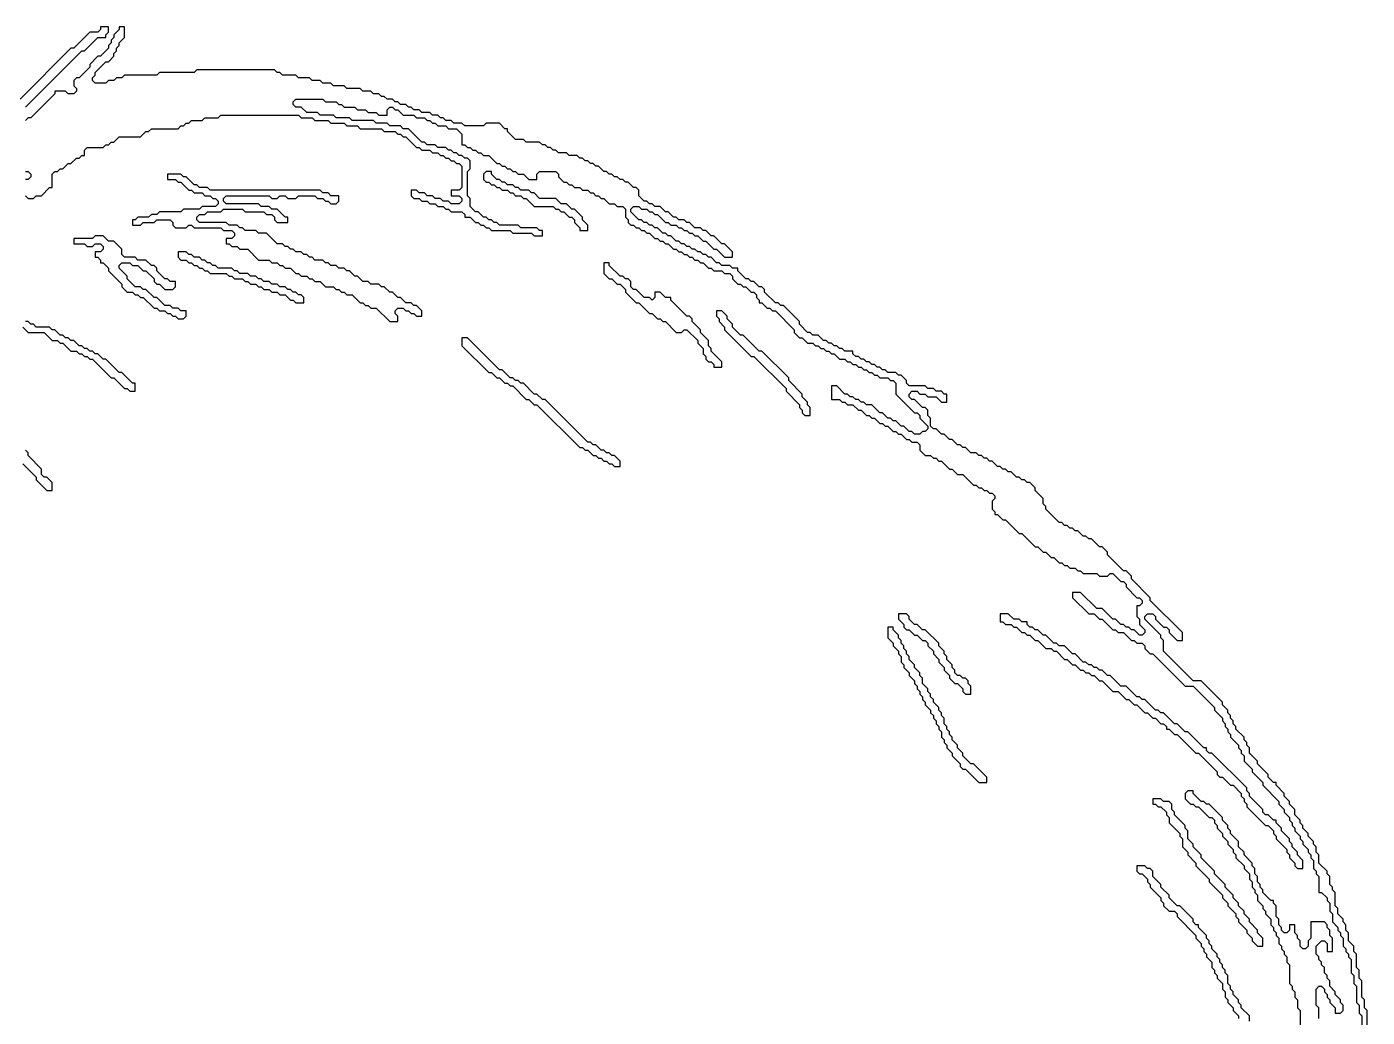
# Model space of a CAD drawing. Header units: metres. Extents: x 0 to 100, y 0 to 128.
# Drawn here: x 43.21 to 55.73, y 118.29 to 127.53 of the extents above; entities that cross this region are included whole.
import ezdxf

# ---------------------------------------------------------------- set-up
doc = ezdxf.new("R2010")
doc.units = ezdxf.units.M

msp = doc.modelspace()

# ---------------------------------------------------------------- linework, layer by layer
for points in [[(43.2, 126.775), (43.725, 127.3), (43.75, 127.3), (43.875, 127.425), (43.95, 127.425), (43.95, 127.45), (43.975, 127.475), (43.975, 127.525), (43.9, 127.525), (43.9, 127.5), (43.875, 127.475), (43.8, 127.475), (43.65, 127.325), (43.625, 127.325), (43.15, 126.85)], [(55.725, 117.925), (55.725, 118.35), (55.7, 118.375), (55.7, 118.45), (55.675, 118.475), (55.675, 118.625), (55.65, 118.65), (55.65, 118.725), (55.625, 118.75), (55.625, 118.875), (55.6, 118.9), (55.6, 118.95), (55.55, 119), (55.55, 119.075), (55.525, 119.1), (55.525, 119.15), (55.5, 119.175), (55.5, 119.2), (55.45, 119.25), (55.45, 119.3), (55.425, 119.325), (55.425, 119.45), (55.4, 119.475), (55.4, 119.5), (55.375, 119.525), (55.375, 119.6), (55.35, 119.625), (55.35, 119.65), (55.275, 119.725), (55.275, 119.8), (55.25, 119.825), (55.25, 119.875), (55.225, 119.9), (55.225, 119.925), (55.175, 119.975), (55.175, 120), (55.125, 120.05), (55.125, 120.075), (55.1, 120.1), (55.1, 120.125), (55.05, 120.175), (55.05, 120.225), (55, 120.275), (55, 120.3), (54.95, 120.35), (54.95, 120.375), (54.875, 120.45), (54.875, 120.475), (54.85, 120.475), (54.8, 120.525), (54.8, 120.55), (54.7, 120.65), (54.7, 120.675), (54.625, 120.75), (54.625, 120.8), (54.6, 120.825), (54.6, 120.85), (54.575, 120.875), (54.575, 120.9), (54.5, 120.975), (54.5, 121), (54.475, 121.025), (54.475, 121.05), (54.45, 121.075), (54.45, 121.1), (54.425, 121.125), (54.425, 121.15), (54.375, 121.2), (54.375, 121.225), (54.175, 121.425), (54.1, 121.425), (53.825, 121.7), (53.825, 121.8), (53.8, 121.825), (53.8, 121.85), (53.65, 122), (53.65, 122.025), (53.675, 122.05), (53.725, 122.05), (53.75, 122.025), (53.75, 122), (53.825, 121.925), (53.85, 121.925), (53.875, 121.9), (53.875, 121.875), (53.95, 121.8), (54, 121.8), (54, 121.875), (53.7, 122.175), (53.7, 122.2), (53.525, 122.375), (53.525, 122.4), (53.475, 122.45), (53.45, 122.45), (53.3, 122.6), (53.3, 122.625), (53.25, 122.675), (53.225, 122.675), (53.15, 122.75), (53.125, 122.75), (53.1, 122.775), (53.075, 122.775), (53.025, 122.825), (53, 122.825), (52.975, 122.85), (52.95, 122.85), (52.925, 122.875), (52.9, 122.875), (52.875, 122.9), (52.85, 122.9), (52.725, 123.025), (52.725, 123.05), (52.7, 123.075), (52.7, 123.125), (52.625, 123.2), (52.625, 123.225), (52.575, 123.275), (52.55, 123.275), (52.525, 123.3), (52.5, 123.3), (52.475, 123.325), (52.45, 123.325), (52.4, 123.375), (52.375, 123.375), (52.35, 123.4), (52.325, 123.4), (52.3, 123.425), (52.275, 123.425), (52.225, 123.475), (52.2, 123.475), (52.175, 123.5), (52.15, 123.5), (52.125, 123.525), (52.1, 123.525), (52.075, 123.55), (52.025, 123.55), (51.975, 123.6), (51.95, 123.6), (51.925, 123.625), (51.9, 123.625), (51.85, 123.675), (51.825, 123.675), (51.775, 123.725), (51.75, 123.725), (51.7, 123.775), (51.675, 123.775), (51.65, 123.8), (51.65, 123.875), (51.625, 123.9), (51.625, 123.95), (51.6, 123.975), (51.575, 123.975), (51.5, 124.05), (51.475, 124.05), (51.45, 124.075), (51.45, 124.1), (51.475, 124.125), (51.525, 124.125), (51.55, 124.1), (51.6, 124.1), (51.625, 124.075), (51.7, 124.075), (51.75, 124.025), (51.8, 124.025), (51.8, 124.1), (51.775, 124.1), (51.75, 124.125), (51.7, 124.125), (51.675, 124.15), (51.625, 124.15), (51.6, 124.175), (51.45, 124.175), (51.425, 124.2), (51.425, 124.225), (51.375, 124.275), (51.35, 124.275), (51.325, 124.3), (51.25, 124.3), (51.225, 124.325), (51.2, 124.325), (51.175, 124.35), (51.15, 124.35), (51.125, 124.375), (51.1, 124.375), (51.075, 124.4), (51.05, 124.4), (51.025, 124.425), (51, 124.425), (50.975, 124.45), (50.95, 124.45), (50.925, 124.475), (50.925, 124.5), (50.85, 124.5), (50.825, 124.525), (50.8, 124.525), (50.775, 124.55), (50.75, 124.55), (50.725, 124.575), (50.7, 124.575), (50.675, 124.6), (50.65, 124.6), (50.6, 124.65), (50.55, 124.65), (50.525, 124.675), (50.5, 124.675), (50.425, 124.75), (50.425, 124.775), (50.275, 124.925), (50.25, 124.925), (50.225, 124.95), (50.2, 124.95), (50.1, 125.05), (50.1, 125.075), (50.075, 125.1), (50.05, 125.1), (50, 125.15), (49.975, 125.15), (49.95, 125.175), (49.925, 125.175), (49.85, 125.25), (49.85, 125.275), (49.8, 125.275), (49.775, 125.3), (49.7, 125.3), (49.675, 125.325), (49.65, 125.325), (49.6, 125.375), (49.575, 125.375), (49.55, 125.4), (49.525, 125.4), (49.5, 125.425), (49.475, 125.425), (49.45, 125.45), (49.425, 125.45), (49.4, 125.475), (49.375, 125.475), (49.35, 125.5), (49.325, 125.5), (49.3, 125.525), (49.275, 125.525), (49.225, 125.575), (49.2, 125.575), (49.175, 125.6), (49.15, 125.6), (49.1, 125.65), (49.075, 125.65), (49.05, 125.675), (49.025, 125.675), (49, 125.7), (48.975, 125.7), (48.95, 125.725), (48.925, 125.725), (48.85, 125.8), (48.85, 125.825), (48.875, 125.85), (48.925, 125.85), (48.95, 125.825), (49, 125.825), (49.025, 125.8), (49.05, 125.8), (49.075, 125.775), (49.1, 125.775), (49.175, 125.7), (49.2, 125.7), (49.225, 125.675), (49.275, 125.675), (49.3, 125.65), (49.325, 125.65), (49.35, 125.625), (49.375, 125.625), (49.4, 125.6), (49.425, 125.6), (49.45, 125.575), (49.475, 125.575), (49.525, 125.525), (49.55, 125.525), (49.625, 125.45), (49.65, 125.45), (49.725, 125.375), (49.8, 125.375), (49.8, 125.425), (49.725, 125.5), (49.7, 125.5), (49.625, 125.575), (49.6, 125.575), (49.55, 125.625), (49.525, 125.625), (49.5, 125.65), (49.45, 125.65), (49.4, 125.7), (49.375, 125.7), (49.35, 125.725), (49.3, 125.725), (49.275, 125.75), (49.25, 125.75), (49.2, 125.8), (49.175, 125.8), (49.125, 125.85), (49.075, 125.85), (49.05, 125.875), (49.025, 125.875), (49, 125.9), (48.975, 125.9), (48.925, 125.95), (48.925, 126), (48.9, 126.025), (48.875, 126.025), (48.825, 126.075), (48.8, 126.075), (48.775, 126.1), (48.75, 126.1), (48.725, 126.125), (48.7, 126.125), (48.675, 126.15), (48.65, 126.15), (48.625, 126.175), (48.6, 126.175), (48.55, 126.225), (48.525, 126.225), (48.5, 126.25), (48.475, 126.25), (48.45, 126.275), (48.425, 126.275), (48.4, 126.3), (48.375, 126.3), (48.35, 126.325), (48.275, 126.325), (48.25, 126.35), (48.175, 126.35), (48.15, 126.375), (48.125, 126.375), (48.1, 126.4), (48.075, 126.4), (48.05, 126.425), (48.025, 126.425), (48, 126.45), (47.875, 126.45), (47.85, 126.475), (47.775, 126.475), (47.7, 126.55), (47.7, 126.575), (47.675, 126.575), (47.625, 126.625), (47.5, 126.625), (47.475, 126.6), (47.3, 126.6), (47.275, 126.625), (47.2, 126.625), (47.175, 126.65), (47.125, 126.65), (47.1, 126.675), (47.075, 126.675), (47.05, 126.7), (47, 126.7), (46.975, 126.725), (46.9, 126.725), (46.875, 126.75), (46.825, 126.75), (46.8, 126.775), (46.775, 126.775), (46.75, 126.8), (46.7, 126.8), (46.675, 126.825), (46.65, 126.825), (46.625, 126.85), (46.575, 126.85), (46.55, 126.875), (46.525, 126.875), (46.5, 126.9), (46.45, 126.9), (46.425, 126.925), (46.35, 126.925), (46.325, 126.95), (46.2, 126.95), (46.175, 126.975), (46.075, 126.975), (46.05, 127), (45.975, 127), (45.95, 127.025), (45.875, 127.025), (45.85, 127.05), (45.75, 127.05), (45.725, 127.075), (45.6, 127.075), (45.575, 127.1), (45.55, 127.1), (45.525, 127.125), (44.8, 127.125), (44.775, 127.1), (44.45, 127.1), (44.425, 127.075), (44.125, 127.075), (44.1, 127.05), (44.05, 127.05), (44.025, 127.025), (43.975, 127.025), (43.95, 127), (43.85, 127), (43.825, 127.025), (43.825, 127.05), (43.85, 127.075), (43.85, 127.1), (43.95, 127.2), (43.975, 127.2), (44.025, 127.25), (44.025, 127.275), (44.05, 127.3), (44.05, 127.325), (44.075, 127.35), (44.075, 127.375), (44.125, 127.425), (44.125, 127.525), (44.075, 127.525), (44.075, 127.5), (44.025, 127.45), (44.025, 127.425), (44, 127.4), (44, 127.375), (43.975, 127.35), (43.975, 127.325), (43.9, 127.25), (43.875, 127.25), (43.8, 127.175), (43.8, 127.15), (43.7, 127.05), (43.675, 127.05), (43.65, 127.025), (43.65, 126.975), (43.675, 126.95), (43.675, 126.925), (43.65, 126.9), (43.6, 126.9), (43.575, 126.925), (43.475, 126.925), (43.475, 126.9), (43.25, 126.675), (43.225, 126.675), (43.2, 126.65)], [(43.2, 125.95), (43.225, 125.925), (43.275, 125.925), (43.3, 125.95), (43.35, 125.95), (43.425, 126.025), (43.45, 126.025), (43.45, 126.15), (43.475, 126.175), (43.5, 126.175), (43.525, 126.2), (43.55, 126.2), (43.6, 126.25), (43.625, 126.25), (43.675, 126.3), (43.7, 126.3), (43.725, 126.325), (43.75, 126.325), (43.75, 126.375), (43.775, 126.4), (43.925, 126.4), (43.95, 126.425), (43.975, 126.425), (44, 126.45), (44.025, 126.45), (44.075, 126.5), (44.275, 126.5), (44.325, 126.55), (44.35, 126.55), (44.375, 126.575), (44.625, 126.575), (44.65, 126.6), (44.675, 126.6), (44.7, 126.625), (44.725, 126.625), (44.75, 126.65), (44.85, 126.65), (44.875, 126.675), (45, 126.675), (45.025, 126.7), (45.75, 126.7), (45.775, 126.675), (45.875, 126.675), (45.9, 126.65), (46.025, 126.65), (46.05, 126.625), (46.175, 126.625), (46.2, 126.6), (46.3, 126.6), (46.325, 126.575), (46.525, 126.575), (46.55, 126.55), (46.65, 126.55), (46.675, 126.525), (46.7, 126.525), (46.725, 126.5), (46.75, 126.5), (46.85, 126.4), (46.875, 126.4), (46.9, 126.375), (46.975, 126.375), (47, 126.35), (47.05, 126.35), (47.075, 126.325), (47.1, 126.325), (47.125, 126.3), (47.15, 126.3), (47.175, 126.275), (47.2, 126.275), (47.225, 126.25), (47.25, 126.25), (47.275, 126.225), (47.275, 126.025), (47.25, 126), (47.175, 126), (47.175, 125.95), (47.25, 125.95), (47.275, 125.925), (47.275, 125.9), (47.25, 125.875), (47.175, 125.875), (47.15, 125.9), (47.1, 125.9), (47.075, 125.925), (47.025, 125.925), (47, 125.95), (46.95, 125.95), (46.925, 125.975), (46.875, 125.975), (46.85, 126), (46.8, 126), (46.8, 125.95), (46.825, 125.925), (46.875, 125.925), (46.9, 125.9), (46.95, 125.9), (46.975, 125.875), (47.025, 125.875), (47.05, 125.85), (47.1, 125.85), (47.125, 125.825), (47.15, 125.825), (47.175, 125.8), (47.275, 125.8), (47.3, 125.775), (47.3, 125.75), (47.35, 125.75), (47.4, 125.7), (47.425, 125.7), (47.45, 125.675), (47.475, 125.675), (47.5, 125.65), (47.525, 125.65), (47.55, 125.625), (47.725, 125.625), (47.75, 125.6), (47.925, 125.6), (47.95, 125.575), (48.025, 125.575), (48.025, 125.625), (48, 125.625), (47.975, 125.65), (47.825, 125.65), (47.8, 125.675), (47.625, 125.675), (47.6, 125.7), (47.575, 125.7), (47.55, 125.725), (47.525, 125.725), (47.5, 125.75), (47.475, 125.75), (47.425, 125.8), (47.4, 125.8), (47.35, 125.85), (47.35, 125.925), (47.325, 125.95), (47.325, 126.175), (47.35, 126.2), (47.35, 126.275), (47.325, 126.3), (47.3, 126.3), (47.275, 126.325), (47.25, 126.325), (47.225, 126.35), (47.2, 126.35), (47.175, 126.375), (47.15, 126.375), (47.125, 126.4), (47.05, 126.4), (47.025, 126.425), (46.95, 126.425), (46.925, 126.45), (46.9, 126.45), (46.775, 126.575), (46.725, 126.575), (46.7, 126.6), (46.6, 126.6), (46.575, 126.625), (46.475, 126.625), (46.45, 126.65), (46.25, 126.65), (46.225, 126.675), (46.1, 126.675), (46.075, 126.7), (45.95, 126.7), (45.925, 126.725), (45.825, 126.725), (45.775, 126.775), (45.725, 126.775), (45.7, 126.8), (45.7, 126.825), (45.725, 126.85), (45.975, 126.85), (46, 126.825), (46.1, 126.825), (46.125, 126.8), (46.15, 126.8), (46.175, 126.775), (46.275, 126.775), (46.3, 126.75), (46.375, 126.75), (46.4, 126.725), (46.475, 126.725), (46.5, 126.7), (46.575, 126.7), (46.575, 126.75), (46.6, 126.775), (46.625, 126.775), (46.65, 126.75), (46.675, 126.75), (46.725, 126.7), (46.825, 126.7), (46.85, 126.675), (46.925, 126.675), (46.95, 126.65), (46.975, 126.65), (47, 126.625), (47.025, 126.625), (47.05, 126.6), (47.125, 126.6), (47.15, 126.575), (47.225, 126.575), (47.275, 126.525), (47.275, 126.425), (47.3, 126.425), (47.325, 126.4), (47.35, 126.4), (47.375, 126.375), (47.4, 126.375), (47.425, 126.35), (47.45, 126.35), (47.475, 126.325), (47.525, 126.325), (47.6, 126.25), (47.625, 126.25), (47.65, 126.225), (47.675, 126.225), (47.7, 126.2), (47.725, 126.2), (47.75, 126.175), (47.775, 126.175), (47.8, 126.15), (47.85, 126.15), (47.9, 126.1), (47.975, 126.1), (47.975, 126.15), (48, 126.175), (48.15, 126.175), (48.175, 126.15), (48.175, 126.125), (48.225, 126.075), (48.25, 126.075), (48.275, 126.05), (48.3, 126.05), (48.325, 126.025), (48.375, 126.025), (48.4, 126), (48.45, 126), (48.475, 125.975), (48.5, 125.975), (48.525, 125.95), (48.55, 125.95), (48.575, 125.925), (48.6, 125.925), (48.65, 125.875), (48.7, 125.875), (48.725, 125.85), (48.775, 125.85), (48.8, 125.825), (48.8, 125.75), (48.825, 125.725), (48.825, 125.7), (48.85, 125.675), (48.875, 125.675), (48.9, 125.65), (48.925, 125.65), (48.95, 125.625), (48.975, 125.625), (49, 125.6), (49.025, 125.6), (49.075, 125.55), (49.1, 125.55), (49.125, 125.525), (49.15, 125.525), (49.175, 125.5), (49.2, 125.5), (49.25, 125.45), (49.275, 125.45), (49.3, 125.425), (49.325, 125.425), (49.35, 125.4), (49.375, 125.4), (49.4, 125.375), (49.425, 125.375), (49.45, 125.35), (49.475, 125.35), (49.5, 125.325), (49.525, 125.325), (49.575, 125.275), (49.6, 125.275), (49.625, 125.25), (49.7, 125.25), (49.725, 125.225), (49.775, 125.225), (49.8, 125.2), (49.8, 125.175), (49.85, 125.125), (49.875, 125.125), (49.9, 125.1), (49.925, 125.1), (49.975, 125.05), (50, 125.05), (50.025, 125.025), (50.025, 125), (50.05, 124.975), (50.05, 124.95), (50.075, 124.95), (50.125, 124.9), (50.15, 124.9), (50.175, 124.875), (50.2, 124.875), (50.375, 124.7), (50.375, 124.675), (50.425, 124.625), (50.45, 124.625), (50.5, 124.575), (50.55, 124.575), (50.575, 124.55), (50.6, 124.55), (50.625, 124.525), (50.65, 124.525), (50.675, 124.5), (50.7, 124.5), (50.725, 124.475), (50.75, 124.475), (50.8, 124.425), (50.85, 124.425), (50.875, 124.4), (50.9, 124.4), (50.925, 124.375), (50.95, 124.375), (50.975, 124.35), (51, 124.35), (51.025, 124.325), (51.05, 124.325), (51.075, 124.3), (51.1, 124.3), (51.125, 124.275), (51.15, 124.275), (51.175, 124.25), (51.25, 124.25), (51.275, 124.225), (51.3, 124.225), (51.325, 124.2), (51.325, 124.1), (51.5, 123.925), (51.525, 123.925), (51.55, 123.9), (51.55, 123.875), (51.625, 123.8), (51.625, 123.775), (51.6, 123.75), (51.575, 123.75), (51.55, 123.725), (51.5, 123.725), (51.475, 123.75), (51.45, 123.75), (51.4, 123.8), (51.375, 123.8), (51.325, 123.85), (51.3, 123.85), (51.275, 123.875), (51.25, 123.875), (51.2, 123.925), (51.175, 123.925), (51.1, 124), (51.05, 124), (51.025, 124.025), (51, 124.025), (50.975, 124.05), (50.95, 124.05), (50.925, 124.075), (50.9, 124.075), (50.875, 124.1), (50.85, 124.1), (50.775, 124.175), (50.725, 124.175), (50.725, 124.05), (50.8, 124.05), (50.825, 124.025), (50.85, 124.025), (50.875, 124), (50.925, 124), (50.975, 123.95), (51, 123.95), (51.05, 123.9), (51.075, 123.9), (51.1, 123.875), (51.125, 123.875), (51.175, 123.825), (51.2, 123.825), (51.225, 123.8), (51.25, 123.8), (51.3, 123.75), (51.325, 123.75), (51.35, 123.725), (51.375, 123.725), (51.425, 123.675), (51.45, 123.675), (51.475, 123.65), (51.525, 123.65), (51.55, 123.625), (51.55, 123.575), (51.6, 123.525), (51.65, 123.525), (51.675, 123.5), (51.7, 123.5), (51.725, 123.475), (51.75, 123.475), (51.825, 123.4), (51.85, 123.4), (51.9, 123.35), (51.95, 123.35), (52.05, 123.25), (52.075, 123.25), (52.1, 123.225), (52.125, 123.225), (52.15, 123.2), (52.175, 123.2), (52.2, 123.175), (52.225, 123.175), (52.25, 123.15), (52.25, 123.125), (52.225, 123.1), (52.225, 123.025), (52.25, 123), (52.25, 122.975), (52.275, 122.975), (52.325, 122.925), (52.35, 122.925), (52.475, 122.8), (52.5, 122.8), (52.625, 122.675), (52.65, 122.675), (52.7, 122.625), (52.725, 122.625), (52.775, 122.575), (52.8, 122.575), (52.85, 122.525), (52.875, 122.525), (52.9, 122.5), (52.925, 122.5), (52.95, 122.475), (53, 122.475), (53.025, 122.45), (53.05, 122.45), (53.075, 122.425), (53.2, 122.425), (53.225, 122.4), (53.3, 122.4), (53.325, 122.425), (53.35, 122.425), (53.425, 122.35), (53.45, 122.35), (53.475, 122.325), (53.475, 122.3), (53.575, 122.2), (53.6, 122.2), (53.625, 122.175), (53.625, 122.15), (53.6, 122.125), (53.575, 122.125), (53.575, 122.025), (53.6, 122), (53.6, 121.95), (53.65, 121.9), (53.65, 121.875), (53.625, 121.85), (53.6, 121.85), (53.55, 121.9), (53.525, 121.9), (53.5, 121.925), (53.475, 121.925), (53.45, 121.95), (53.425, 121.95), (53.375, 122), (53.35, 122), (53.25, 122.1), (53.2, 122.1), (53.05, 122.25), (52.975, 122.25), (52.975, 122.2), (53.125, 122.05), (53.175, 122.05), (53.225, 122), (53.25, 122), (53.35, 121.9), (53.375, 121.9), (53.4, 121.875), (53.45, 121.875), (53.525, 121.8), (53.55, 121.8), (53.575, 121.775), (53.625, 121.775), (53.65, 121.75), (53.65, 121.725), (53.7, 121.675), (53.725, 121.675), (54.025, 121.375), (54.1, 121.375), (54.3, 121.175), (54.3, 121.15), (54.375, 121.075), (54.375, 121.05), (54.4, 121.025), (54.4, 121), (54.425, 120.975), (54.425, 120.95), (54.45, 120.925), (54.45, 120.9), (54.525, 120.825), (54.525, 120.8), (54.55, 120.775), (54.55, 120.75), (54.575, 120.725), (54.575, 120.675), (54.65, 120.6), (54.65, 120.575), (54.75, 120.475), (54.75, 120.45), (54.9, 120.3), (54.9, 120.275), (54.95, 120.225), (54.95, 120.2), (55, 120.15), (55, 120.125), (55.025, 120.1), (55.025, 120.075), (55.05, 120.05), (55.05, 120.025), (55.1, 119.975), (55.1, 119.95), (55.125, 119.925), (55.125, 119.9), (55.175, 119.85), (55.175, 119.825), (55.2, 119.8), (55.2, 119.775), (55.225, 119.75), (55.225, 119.675), (55.25, 119.65), (55.25, 119.625), (55.275, 119.6), (55.275, 119.45), (55.3, 119.45), (55.35, 119.4), (55.35, 119.375), (55.375, 119.35), (55.375, 119.275), (55.4, 119.25), (55.4, 119.175), (55.45, 119.125), (55.45, 119.1), (55.475, 119.075), (55.475, 119.05), (55.5, 119.025), (55.5, 118.95), (55.525, 118.925), (55.525, 118.9), (55.55, 118.875), (55.55, 118.85), (55.575, 118.825), (55.575, 118.7), (55.6, 118.675), (55.6, 118.6), (55.625, 118.575), (55.625, 118.425), (55.65, 118.4), (55.65, 118.325), (55.675, 118.3), (55.675, 117.875)], [(43.2, 126.175), (43.225, 126.175), (43.25, 126.15), (43.25, 126.125), (43.225, 126.1), (43.2, 126.1)], [(43.175, 124.725), (43.225, 124.675), (43.375, 124.675), (43.45, 124.6), (43.5, 124.6), (43.525, 124.575), (43.55, 124.575), (43.625, 124.5), (43.675, 124.5), (43.7, 124.475), (43.725, 124.475), (43.75, 124.45), (43.775, 124.45), (43.8, 124.425), (43.825, 124.425), (44, 124.25), (44.025, 124.25), (44.125, 124.15), (44.15, 124.15), (44.175, 124.125), (44.225, 124.125), (44.225, 124.2), (44.2, 124.2), (44.1, 124.3), (44.075, 124.3), (43.95, 124.425), (43.925, 124.425), (43.875, 124.475), (43.85, 124.475), (43.825, 124.5), (43.8, 124.5), (43.775, 124.525), (43.75, 124.525), (43.725, 124.55), (43.7, 124.55), (43.65, 124.6), (43.625, 124.6), (43.6, 124.625), (43.575, 124.625), (43.55, 124.65), (43.525, 124.65), (43.475, 124.7), (43.45, 124.7), (43.425, 124.725), (43.3, 124.725), (43.275, 124.75), (43.25, 124.75), (43.225, 124.775), (43.2, 124.775)], [(43.175, 123.45), (43.3, 123.325), (43.3, 123.3), (43.4, 123.2), (43.45, 123.2), (43.45, 123.275), (43.4, 123.325), (43.375, 123.325), (43.35, 123.35), (43.35, 123.4), (43.225, 123.525), (43.225, 123.55), (43.2, 123.575)], [(55.275, 118.275), (55.275, 118.375), (55.25, 118.4), (55.25, 118.55), (55.275, 118.575), (55.3, 118.575), (55.325, 118.55), (55.325, 118.525), (55.35, 118.5), (55.35, 118.475), (55.375, 118.45), (55.375, 118.425), (55.425, 118.375), (55.425, 118.325), (55.475, 118.325), (55.5, 118.35), (55.5, 118.4), (55.475, 118.425), (55.475, 118.45), (55.425, 118.5), (55.425, 118.525), (55.375, 118.575), (55.375, 118.625), (55.35, 118.65), (55.35, 118.675), (55.325, 118.7), (55.325, 118.75), (55.3, 118.775), (55.3, 118.8), (55.275, 118.825), (55.275, 118.85), (55.25, 118.875), (55.25, 118.95), (55.3, 119), (55.325, 119), (55.35, 118.975), (55.35, 118.9), (55.4, 118.9), (55.4, 119.025), (55.375, 119.05), (55.375, 119.1), (55.35, 119.125), (55.35, 119.15), (55.325, 119.175), (55.2, 119.175), (55.2, 119.025), (55.175, 119), (55.175, 118.95), (55.15, 118.925), (55.125, 118.925), (55.1, 118.95), (55.1, 119), (55.075, 119.025), (55.075, 119.05), (55.05, 119.075), (55.05, 119.15), (55, 119.15), (55, 119.1), (54.975, 119.075), (54.95, 119.075), (54.925, 119.1), (54.925, 119.125), (54.9, 119.15), (54.9, 119.2), (54.875, 119.225), (54.875, 119.325), (54.85, 119.35), (54.85, 119.375), (54.825, 119.375), (54.75, 119.45), (54.75, 119.475), (54.725, 119.5), (54.725, 119.525), (54.7, 119.55), (54.7, 119.6), (54.675, 119.625), (54.675, 119.675), (54.65, 119.7), (54.65, 119.725), (54.575, 119.8), (54.575, 119.825), (54.525, 119.875), (54.525, 119.925), (54.45, 120), (54.45, 120.025), (54.425, 120.05), (54.425, 120.075), (54.375, 120.125), (54.375, 120.15), (54.25, 120.275), (54.225, 120.275), (54.2, 120.3), (54.175, 120.3), (54.1, 120.375), (54.1, 120.4), (54.05, 120.4), (54.025, 120.375), (54.025, 120.325), (54.075, 120.275), (54.1, 120.275), (54.125, 120.25), (54.15, 120.25), (54.25, 120.15), (54.275, 120.15), (54.3, 120.125), (54.3, 120.1), (54.325, 120.075), (54.325, 120.05), (54.375, 120), (54.375, 119.975), (54.425, 119.925), (54.425, 119.9), (54.475, 119.85), (54.475, 119.825), (54.5, 119.8), (54.5, 119.775), (54.575, 119.7), (54.575, 119.675), (54.625, 119.625), (54.625, 119.575), (54.65, 119.55), (54.65, 119.5), (54.675, 119.475), (54.675, 119.45), (54.7, 119.425), (54.7, 119.375), (54.75, 119.325), (54.75, 119.3), (54.775, 119.275), (54.775, 119.25), (54.825, 119.2), (54.825, 119.15), (54.85, 119.125), (54.85, 119.1), (54.875, 119.075), (54.875, 119.05), (54.9, 119.025), (54.9, 118.975), (54.925, 118.95), (54.925, 118.925), (54.95, 118.9), (54.95, 118.875), (54.975, 118.85), (54.975, 118.8), (55, 118.775), (55, 118.6), (55.025, 118.575), (55.025, 118.55), (55.05, 118.525), (55.05, 118.475), (55.075, 118.45), (55.075, 118.375), (55.1, 118.35), (55.1, 118.15)], [(54.625, 118.25), (54.625, 118.3), (54.55, 118.375), (54.55, 118.4), (54.525, 118.425), (54.525, 118.45), (54.475, 118.5), (54.475, 118.525), (54.45, 118.55), (54.45, 118.575), (54.425, 118.6), (54.425, 118.675), (54.4, 118.7), (54.4, 118.725), (54.375, 118.75), (54.375, 118.775), (54.35, 118.8), (54.35, 118.825), (54.325, 118.85), (54.325, 118.875), (54.275, 118.925), (54.275, 118.95), (54.25, 118.975), (54.25, 119), (54.225, 119.025), (54.225, 119.05), (54.15, 119.125), (54.15, 119.15), (54.125, 119.15), (54.1, 119.175), (54.1, 119.2), (53.975, 119.325), (53.95, 119.325), (53.875, 119.4), (53.875, 119.425), (53.8, 119.5), (53.8, 119.525), (53.725, 119.6), (53.725, 119.65), (53.7, 119.675), (53.675, 119.675), (53.65, 119.7), (53.575, 119.7), (53.575, 119.65), (53.6, 119.625), (53.625, 119.625), (53.675, 119.575), (53.675, 119.55), (53.7, 119.525), (53.7, 119.5), (53.8, 119.4), (53.8, 119.375), (53.825, 119.35), (53.825, 119.325), (53.875, 119.275), (53.925, 119.275), (53.95, 119.25), (53.95, 119.225), (54.125, 119.05), (54.125, 119.025), (54.175, 118.975), (54.175, 118.95), (54.2, 118.925), (54.2, 118.9), (54.225, 118.875), (54.225, 118.85), (54.275, 118.8), (54.275, 118.75), (54.3, 118.725), (54.3, 118.7), (54.325, 118.675), (54.325, 118.65), (54.375, 118.6), (54.375, 118.55), (54.4, 118.525), (54.4, 118.475), (54.425, 118.45), (54.425, 118.425), (54.475, 118.375), (54.475, 118.35), (54.525, 118.3), (54.525, 118.275)]]:
    msp.add_lwpolyline(points)
for points in [[(44.525, 126.15), (44.525, 126.1), (44.6, 126.1), (44.625, 126.075), (44.65, 126.075), (44.725, 126), (44.75, 126), (44.775, 125.975), (44.85, 125.975), (44.875, 125.95), (44.925, 125.95), (44.95, 125.925), (44.975, 125.925), (45, 125.9), (45, 125.875), (44.975, 125.85), (44.85, 125.85), (44.825, 125.825), (44.675, 125.825), (44.65, 125.8), (44.45, 125.8), (44.425, 125.775), (44.375, 125.775), (44.35, 125.75), (44.25, 125.75), (44.225, 125.725), (44.2, 125.725), (44.2, 125.675), (44.275, 125.675), (44.3, 125.7), (44.4, 125.7), (44.425, 125.725), (44.55, 125.725), (44.575, 125.7), (44.575, 125.675), (44.6, 125.65), (44.7, 125.65), (44.725, 125.675), (44.75, 125.675), (44.775, 125.65), (45.025, 125.65), (45.05, 125.625), (45.125, 125.625), (45.15, 125.6), (45.15, 125.575), (45.125, 125.55), (45.075, 125.55), (45.075, 125.5), (45.1, 125.5), (45.125, 125.475), (45.175, 125.475), (45.2, 125.45), (45.275, 125.45), (45.375, 125.35), (45.475, 125.35), (45.5, 125.325), (45.55, 125.325), (45.575, 125.3), (45.6, 125.3), (45.625, 125.275), (45.675, 125.275), (45.725, 125.225), (45.75, 125.225), (45.775, 125.2), (45.825, 125.2), (45.85, 125.175), (45.875, 125.175), (45.9, 125.15), (45.95, 125.15), (46, 125.1), (46.075, 125.1), (46.1, 125.075), (46.125, 125.075), (46.15, 125.05), (46.175, 125.05), (46.2, 125.025), (46.25, 125.025), (46.325, 124.95), (46.35, 124.95), (46.375, 124.925), (46.4, 124.925), (46.425, 124.9), (46.475, 124.9), (46.6, 124.775), (46.675, 124.775), (46.675, 124.825), (46.65, 124.85), (46.65, 124.875), (46.675, 124.9), (46.725, 124.9), (46.75, 124.875), (46.775, 124.875), (46.8, 124.85), (46.825, 124.85), (46.85, 124.825), (46.9, 124.825), (46.9, 124.875), (46.85, 124.925), (46.825, 124.925), (46.8, 124.95), (46.75, 124.95), (46.7, 125), (46.675, 125), (46.625, 125.05), (46.6, 125.05), (46.55, 125.1), (46.525, 125.1), (46.5, 125.125), (46.425, 125.125), (46.4, 125.15), (46.35, 125.15), (46.3, 125.2), (46.275, 125.2), (46.225, 125.25), (46.2, 125.25), (46.175, 125.275), (46.125, 125.275), (46.1, 125.3), (46.05, 125.3), (46.025, 125.325), (46, 125.325), (45.975, 125.35), (45.9, 125.35), (45.875, 125.375), (45.85, 125.375), (45.825, 125.4), (45.8, 125.4), (45.775, 125.425), (45.725, 125.425), (45.7, 125.45), (45.675, 125.45), (45.65, 125.475), (45.625, 125.475), (45.6, 125.5), (45.55, 125.5), (45.45, 125.6), (45.375, 125.6), (45.35, 125.625), (45.25, 125.625), (45.225, 125.65), (45.2, 125.65), (45.175, 125.675), (45.1, 125.675), (45.075, 125.7), (44.825, 125.7), (44.8, 125.725), (44.8, 125.75), (44.825, 125.775), (44.875, 125.775), (44.9, 125.8), (45.025, 125.8), (45.05, 125.825), (45.225, 125.825), (45.25, 125.8), (45.425, 125.8), (45.45, 125.775), (45.5, 125.775), (45.525, 125.75), (45.525, 125.725), (45.55, 125.7), (45.65, 125.7), (45.65, 125.75), (45.625, 125.75), (45.55, 125.825), (45.5, 125.825), (45.475, 125.85), (45.4, 125.85), (45.375, 125.875), (45.075, 125.875), (45.05, 125.9), (45.05, 125.925), (45.075, 125.95), (45.475, 125.95), (45.5, 125.925), (45.55, 125.925), (45.575, 125.95), (45.625, 125.95), (45.65, 125.925), (45.725, 125.925), (45.75, 125.95), (45.9, 125.95), (45.925, 125.925), (45.975, 125.925), (46, 125.9), (46.025, 125.9), (46.05, 125.875), (46.1, 125.875), (46.125, 125.9), (46.125, 125.95), (46.05, 125.95), (46.025, 125.975), (45.975, 125.975), (45.95, 126), (44.925, 126), (44.9, 126.025), (44.825, 126.025), (44.8, 126.05), (44.775, 126.05), (44.7, 126.125), (44.675, 126.125), (44.65, 126.15)], [(47.5, 126.175), (47.475, 126.15), (47.475, 126.1), (47.5, 126.075), (47.525, 126.075), (47.55, 126.05), (47.575, 126.05), (47.6, 126.025), (47.625, 126.025), (47.65, 126), (47.7, 126), (47.725, 125.975), (47.75, 125.975), (47.775, 125.95), (47.825, 125.95), (47.85, 125.925), (47.875, 125.925), (47.95, 125.85), (48.125, 125.85), (48.15, 125.825), (48.175, 125.825), (48.2, 125.8), (48.225, 125.8), (48.275, 125.75), (48.3, 125.75), (48.325, 125.725), (48.325, 125.7), (48.375, 125.65), (48.375, 125.625), (48.45, 125.625), (48.45, 125.675), (48.4, 125.725), (48.4, 125.75), (48.325, 125.825), (48.3, 125.825), (48.25, 125.875), (48.2, 125.875), (48.15, 125.925), (48, 125.925), (47.95, 125.975), (47.925, 125.975), (47.9, 126), (47.825, 126), (47.8, 126.025), (47.775, 126.025), (47.75, 126.05), (47.7, 126.05), (47.675, 126.075), (47.65, 126.075), (47.625, 126.1), (47.6, 126.1), (47.55, 126.15), (47.55, 126.175)], [(43.85, 125.575), (43.825, 125.55), (43.65, 125.55), (43.65, 125.5), (43.75, 125.5), (43.775, 125.475), (43.825, 125.475), (43.85, 125.5), (43.9, 125.5), (43.925, 125.475), (43.925, 125.45), (43.9, 125.425), (43.85, 125.425), (43.85, 125.375), (43.875, 125.375), (43.9, 125.35), (43.9, 125.325), (43.925, 125.325), (43.975, 125.275), (43.975, 125.25), (44.1, 125.125), (44.1, 125.1), (44.15, 125.05), (44.2, 125.05), (44.225, 125.025), (44.25, 125.025), (44.275, 125), (44.3, 125), (44.4, 124.9), (44.425, 124.9), (44.45, 124.875), (44.5, 124.875), (44.525, 124.85), (44.55, 124.85), (44.575, 124.825), (44.6, 124.825), (44.625, 124.8), (44.675, 124.8), (44.7, 124.825), (44.7, 124.875), (44.65, 124.875), (44.625, 124.9), (44.575, 124.9), (44.55, 124.925), (44.5, 124.925), (44.425, 125), (44.4, 125), (44.325, 125.075), (44.3, 125.075), (44.275, 125.1), (44.225, 125.1), (44.15, 125.175), (44.15, 125.2), (44.075, 125.275), (44.075, 125.3), (44.1, 125.325), (44.175, 125.325), (44.2, 125.3), (44.25, 125.3), (44.3, 125.25), (44.325, 125.25), (44.4, 125.175), (44.4, 125.15), (44.425, 125.125), (44.45, 125.125), (44.5, 125.075), (44.575, 125.075), (44.6, 125.1), (44.6, 125.15), (44.55, 125.15), (44.525, 125.175), (44.5, 125.175), (44.425, 125.25), (44.425, 125.275), (44.4, 125.3), (44.375, 125.3), (44.325, 125.35), (44.25, 125.35), (44.225, 125.375), (44.125, 125.375), (44.1, 125.4), (44.1, 125.45), (44.025, 125.525), (43.975, 125.525), (43.925, 125.575)], [(44.625, 125.425), (44.625, 125.375), (44.65, 125.35), (44.7, 125.35), (44.725, 125.325), (44.75, 125.325), (44.775, 125.3), (44.8, 125.3), (44.825, 125.275), (44.85, 125.275), (44.875, 125.25), (44.9, 125.25), (44.925, 125.225), (45.075, 125.225), (45.1, 125.2), (45.125, 125.2), (45.15, 125.175), (45.225, 125.175), (45.25, 125.15), (45.275, 125.15), (45.3, 125.125), (45.35, 125.125), (45.375, 125.1), (45.4, 125.1), (45.425, 125.075), (45.475, 125.075), (45.5, 125.05), (45.55, 125.05), (45.575, 125.025), (45.625, 125.025), (45.675, 124.975), (45.7, 124.975), (45.725, 124.95), (45.8, 124.95), (45.8, 125), (45.775, 125.025), (45.75, 125.025), (45.725, 125.05), (45.7, 125.05), (45.675, 125.075), (45.65, 125.075), (45.625, 125.1), (45.575, 125.1), (45.55, 125.125), (45.5, 125.125), (45.475, 125.15), (45.425, 125.15), (45.4, 125.175), (45.375, 125.175), (45.35, 125.2), (45.3, 125.2), (45.275, 125.225), (45.2, 125.225), (45.175, 125.25), (45.15, 125.25), (45.125, 125.275), (45, 125.275), (44.975, 125.3), (44.95, 125.3), (44.925, 125.325), (44.9, 125.325), (44.875, 125.35), (44.85, 125.35), (44.825, 125.375), (44.775, 125.375), (44.75, 125.4), (44.725, 125.4), (44.7, 125.425)], [(48.6, 125.325), (48.6, 125.225), (48.65, 125.175), (48.675, 125.175), (48.725, 125.125), (48.75, 125.125), (48.8, 125.075), (48.8, 125.05), (48.9, 124.95), (48.925, 124.95), (49.025, 124.85), (49.05, 124.85), (49.1, 124.8), (49.125, 124.8), (49.15, 124.775), (49.175, 124.775), (49.275, 124.675), (49.325, 124.675), (49.35, 124.7), (49.375, 124.7), (49.475, 124.6), (49.475, 124.575), (49.525, 124.525), (49.525, 124.475), (49.55, 124.45), (49.55, 124.425), (49.575, 124.4), (49.6, 124.4), (49.625, 124.375), (49.625, 124.35), (49.7, 124.35), (49.7, 124.4), (49.6, 124.5), (49.6, 124.525), (49.575, 124.55), (49.575, 124.6), (49.5, 124.675), (49.5, 124.7), (49.425, 124.775), (49.425, 124.8), (49.4, 124.825), (49.375, 124.825), (49.225, 124.975), (49.225, 125), (49.175, 125), (49.125, 125.05), (49.075, 125.05), (49.075, 125), (49.05, 124.975), (49.025, 125), (48.975, 125), (48.9, 125.075), (48.875, 125.075), (48.85, 125.1), (48.85, 125.15), (48.825, 125.175), (48.8, 125.175), (48.775, 125.2), (48.75, 125.2), (48.65, 125.3), (48.65, 125.325)], [(49.65, 124.875), (49.65, 124.825), (49.675, 124.8), (49.675, 124.775), (49.725, 124.725), (49.725, 124.7), (49.975, 124.45), (50, 124.45), (50.3, 124.15), (50.3, 124.125), (50.425, 124), (50.425, 123.975), (50.45, 123.95), (50.45, 123.925), (50.475, 123.9), (50.525, 123.9), (50.525, 123.975), (50.5, 124), (50.5, 124.025), (50.45, 124.075), (50.45, 124.1), (50.325, 124.225), (50.325, 124.25), (50.075, 124.5), (50.05, 124.5), (49.9, 124.65), (49.875, 124.65), (49.8, 124.725), (49.8, 124.75), (49.75, 124.8), (49.75, 124.825), (49.7, 124.875)], [(47.275, 124.625), (47.275, 124.55), (47.525, 124.3), (47.55, 124.3), (47.6, 124.25), (47.625, 124.25), (47.675, 124.2), (47.7, 124.2), (47.725, 124.175), (47.75, 124.175), (47.875, 124.05), (47.9, 124.05), (47.95, 124), (47.975, 124), (48.375, 123.6), (48.4, 123.6), (48.425, 123.575), (48.45, 123.575), (48.5, 123.525), (48.525, 123.525), (48.55, 123.5), (48.575, 123.5), (48.6, 123.475), (48.625, 123.475), (48.65, 123.45), (48.675, 123.45), (48.7, 123.425), (48.75, 123.425), (48.75, 123.475), (48.7, 123.525), (48.675, 123.525), (48.65, 123.55), (48.625, 123.55), (48.6, 123.575), (48.575, 123.575), (48.525, 123.625), (48.5, 123.625), (48.475, 123.65), (48.45, 123.65), (48.05, 124.05), (48.025, 124.05), (47.975, 124.1), (47.95, 124.1), (47.85, 124.2), (47.825, 124.2), (47.8, 124.225), (47.775, 124.225), (47.75, 124.25), (47.725, 124.25), (47.65, 124.325), (47.625, 124.325), (47.325, 124.625)], [(51.35, 122.05), (51.35, 122), (51.4, 121.95), (51.4, 121.925), (51.425, 121.9), (51.45, 121.9), (51.5, 121.85), (51.525, 121.85), (51.575, 121.8), (51.6, 121.8), (51.625, 121.775), (51.625, 121.75), (51.675, 121.7), (51.675, 121.675), (51.725, 121.625), (51.725, 121.6), (51.775, 121.55), (51.775, 121.525), (51.825, 121.475), (51.825, 121.45), (51.875, 121.4), (51.9, 121.4), (51.95, 121.35), (51.95, 121.325), (51.975, 121.3), (52.025, 121.3), (52.025, 121.375), (52, 121.4), (52, 121.425), (51.975, 121.45), (51.95, 121.45), (51.925, 121.475), (51.9, 121.475), (51.875, 121.5), (51.875, 121.525), (51.85, 121.55), (51.85, 121.575), (51.8, 121.625), (51.8, 121.65), (51.775, 121.675), (51.775, 121.7), (51.725, 121.75), (51.725, 121.775), (51.6, 121.9), (51.575, 121.9), (51.525, 121.95), (51.5, 121.95), (51.45, 122), (51.45, 122.025), (51.425, 122.05)], [(52.3, 122.05), (52.3, 121.975), (52.325, 121.975), (52.35, 121.95), (52.4, 121.95), (52.425, 121.925), (52.45, 121.925), (52.5, 121.875), (52.525, 121.875), (52.55, 121.85), (52.575, 121.85), (52.625, 121.8), (52.65, 121.8), (52.725, 121.725), (52.775, 121.725), (52.8, 121.7), (52.825, 121.7), (52.9, 121.625), (52.925, 121.625), (52.975, 121.575), (53, 121.575), (53.05, 121.525), (53.075, 121.525), (53.1, 121.5), (53.125, 121.5), (53.15, 121.475), (53.175, 121.475), (53.225, 121.425), (53.25, 121.425), (53.35, 121.325), (53.4, 121.325), (53.475, 121.25), (53.5, 121.25), (53.55, 121.2), (53.575, 121.2), (53.65, 121.125), (53.675, 121.125), (53.725, 121.075), (53.75, 121.075), (53.8, 121.025), (53.825, 121.025), (53.85, 121), (53.85, 120.975), (53.875, 120.975), (53.925, 120.925), (53.95, 120.925), (54.125, 120.75), (54.15, 120.75), (54.325, 120.575), (54.325, 120.55), (54.35, 120.525), (54.375, 120.525), (54.45, 120.45), (54.475, 120.45), (54.55, 120.375), (54.55, 120.35), (54.575, 120.325), (54.575, 120.3), (54.6, 120.275), (54.6, 120.25), (54.775, 120.075), (54.8, 120.075), (54.85, 120.025), (54.85, 120), (54.875, 119.975), (54.875, 119.95), (54.975, 119.85), (54.975, 119.825), (55, 119.8), (55, 119.775), (55.05, 119.725), (55.05, 119.7), (55.075, 119.675), (55.125, 119.675), (55.125, 119.75), (55.075, 119.8), (55.075, 119.825), (55.025, 119.875), (55.025, 119.9), (55, 119.925), (55, 119.95), (54.925, 120.025), (54.925, 120.05), (54.875, 120.1), (54.875, 120.125), (54.85, 120.125), (54.8, 120.175), (54.775, 120.175), (54.75, 120.2), (54.75, 120.225), (54.625, 120.35), (54.625, 120.375), (54.6, 120.4), (54.6, 120.425), (54.275, 120.75), (54.25, 120.75), (54.225, 120.775), (54.225, 120.8), (54.2, 120.8), (54.05, 120.95), (54.025, 120.95), (53.95, 121.025), (53.925, 121.025), (53.825, 121.125), (53.8, 121.125), (53.775, 121.15), (53.75, 121.15), (53.65, 121.25), (53.625, 121.25), (53.6, 121.275), (53.575, 121.275), (53.475, 121.375), (53.425, 121.375), (53.325, 121.475), (53.3, 121.475), (53.25, 121.525), (53.225, 121.525), (53.2, 121.55), (53.175, 121.55), (53.15, 121.575), (53.125, 121.575), (53.1, 121.6), (53.075, 121.6), (53, 121.675), (52.975, 121.675), (52.9, 121.75), (52.85, 121.75), (52.825, 121.775), (52.8, 121.775), (52.725, 121.85), (52.7, 121.85), (52.65, 121.9), (52.625, 121.9), (52.6, 121.925), (52.575, 121.925), (52.55, 121.95), (52.55, 121.975), (52.5, 121.975), (52.475, 122), (52.425, 122), (52.375, 122.05)], [(51.25, 121.925), (51.25, 121.825), (51.3, 121.775), (51.3, 121.75), (51.35, 121.7), (51.35, 121.675), (51.375, 121.65), (51.375, 121.6), (51.4, 121.575), (51.4, 121.55), (51.45, 121.5), (51.45, 121.475), (51.5, 121.425), (51.5, 121.4), (51.525, 121.375), (51.525, 121.35), (51.55, 121.325), (51.55, 121.3), (51.575, 121.275), (51.575, 121.25), (51.6, 121.225), (51.6, 121.2), (51.65, 121.15), (51.65, 121.125), (51.675, 121.1), (51.675, 121.075), (51.7, 121.05), (51.7, 121.025), (51.725, 121), (51.725, 120.975), (51.75, 120.95), (51.75, 120.9), (51.775, 120.875), (51.775, 120.85), (51.8, 120.825), (51.8, 120.8), (51.85, 120.75), (51.85, 120.725), (51.925, 120.65), (51.925, 120.625), (51.95, 120.6), (51.975, 120.6), (52.1, 120.475), (52.175, 120.475), (52.175, 120.525), (52.05, 120.65), (52.025, 120.65), (51.95, 120.725), (51.95, 120.75), (51.9, 120.8), (51.9, 120.825), (51.85, 120.875), (51.85, 120.9), (51.825, 120.925), (51.825, 120.95), (51.8, 120.975), (51.8, 121), (51.775, 121.025), (51.775, 121.075), (51.75, 121.1), (51.75, 121.125), (51.725, 121.15), (51.725, 121.175), (51.675, 121.225), (51.675, 121.25), (51.65, 121.275), (51.65, 121.3), (51.625, 121.325), (51.625, 121.35), (51.575, 121.4), (51.575, 121.45), (51.55, 121.475), (51.55, 121.5), (51.5, 121.55), (51.5, 121.575), (51.45, 121.625), (51.45, 121.65), (51.425, 121.675), (51.425, 121.7), (51.4, 121.725), (51.4, 121.75), (51.375, 121.775), (51.375, 121.8), (51.35, 121.825), (51.35, 121.85), (51.3, 121.9), (51.3, 121.925)], [(53.725, 120.325), (53.725, 120.275), (53.75, 120.275), (53.775, 120.25), (53.8, 120.25), (53.85, 120.2), (53.85, 120.175), (53.875, 120.15), (53.875, 120.1), (53.975, 120), (53.975, 119.975), (54, 119.95), (54, 119.875), (54.05, 119.825), (54.05, 119.8), (54.125, 119.725), (54.125, 119.7), (54.25, 119.575), (54.25, 119.55), (54.375, 119.425), (54.375, 119.4), (54.425, 119.35), (54.425, 119.325), (54.5, 119.25), (54.5, 119.225), (54.525, 119.2), (54.525, 119.175), (54.6, 119.1), (54.6, 119.075), (54.65, 119.025), (54.65, 119), (54.7, 118.95), (54.75, 118.95), (54.75, 119.025), (54.7, 119.075), (54.7, 119.1), (54.625, 119.175), (54.625, 119.2), (54.575, 119.25), (54.575, 119.275), (54.525, 119.325), (54.525, 119.35), (54.475, 119.4), (54.475, 119.425), (54.4, 119.5), (54.4, 119.525), (54.3, 119.625), (54.3, 119.65), (54.175, 119.775), (54.175, 119.8), (54.1, 119.875), (54.1, 119.9), (54.05, 119.95), (54.05, 120.025), (54.025, 120.05), (54.025, 120.075), (53.925, 120.175), (53.925, 120.2), (53.9, 120.225), (53.9, 120.275), (53.875, 120.3), (53.825, 120.3), (53.8, 120.325)]]:
    msp.add_lwpolyline(points, close=True)

doc.saveas('drawing.dxf')
